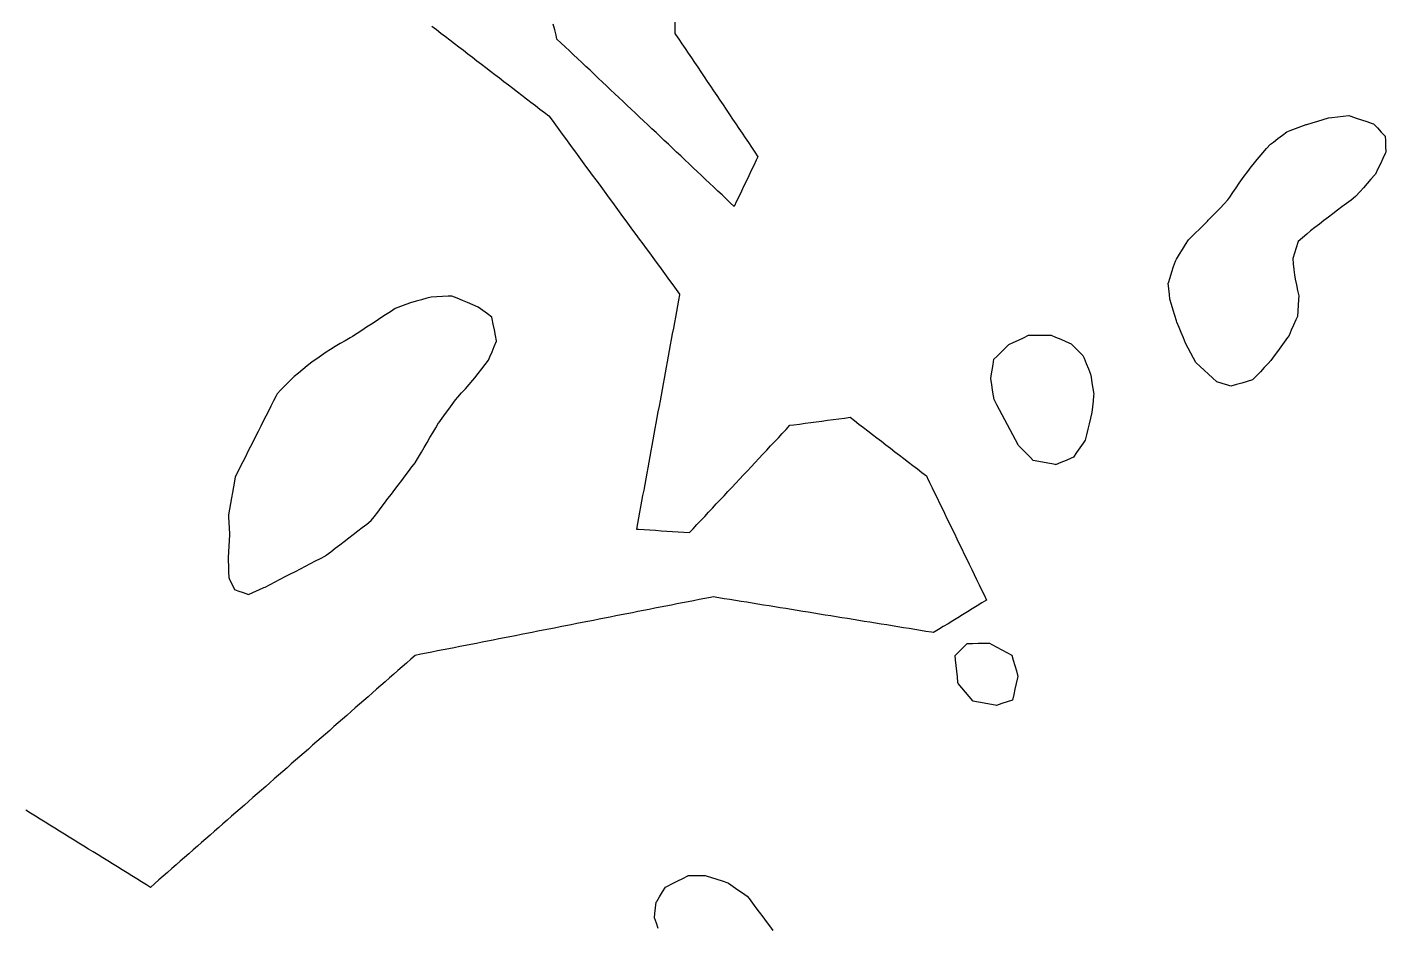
# Model space of a CAD drawing. Header units: millimetres. Extents: x 230 to 3347, y 514 to 5196.
# Drawn here: x 765 to 1004.4, y 2820.4 to 2979 of the extents above; entities that cross this region are included whole.
import ezdxf

# ---------------------------------------------------------------- set-up
doc = ezdxf.new("R2010")
doc.units = ezdxf.units.MM
for name, color, linetype in [('ALL_HOLES', 1, 'Continuous'), ('ALL_ISLANDS', 7, 'Continuous'), ('OUTLINE_ISLAND_01', 7, 'Continuous'), ('OUTLINE_ISLAND_01_HOLE_148', 1, 'Continuous'), ('OUTLINE_ISLAND_01_HOLE_152', 1, 'Continuous'), ('OUTLINE_ISLAND_01_HOLE_159', 1, 'Continuous'), ('OUTLINE_ISLAND_01_HOLE_162', 1, 'Continuous'), ('OUTLINE_ISLAND_09', 7, 'Continuous')]:
    doc.layers.add(name, color=color, linetype=linetype)

msp = doc.modelspace()

# ---------------------------------------------------------------- linework, layer by layer
at = {"layer": 'ALL_HOLES'}
for points in [[(1002.2676, 2961.9553), (1002.948, 2961.2224), (1003.6285, 2960.4896), (1004.3089, 2959.7568), (1004.3409, 2958.9665), (1004.3814, 2957.9674), (1004.4218, 2956.9682), (1004.3047, 2956.7189), (1003.8797, 2955.8137), (1003.4546, 2954.9085), (1003.0295, 2954.0034), (1002.6044, 2953.0982), (1002.4673, 2952.9424), (1001.8065, 2952.1918), (1001.1458, 2951.4412), (1000.485, 2950.6906), (999.8242, 2949.94), (999.1635, 2949.1894), (999.0798, 2949.1256), (998.2846, 2948.5192), (997.4895, 2947.9129), (996.6943, 2947.3065), (995.8991, 2946.7002), (995.1039, 2946.0938), (994.3087, 2945.4874), (993.5135, 2944.8811), (992.7183, 2944.2747), (991.9231, 2943.6683), (991.128, 2943.062), (990.482, 2942.4997), (989.7278, 2941.8432), (988.9735, 2941.1866), (988.9304, 2941.0515), (988.6266, 2940.0988), (988.3227, 2939.1461), (988.0189, 2938.1933), (988.1079, 2937.2919), (988.2061, 2936.2967), (988.3043, 2935.3016), (988.4649, 2934.5407), (988.6713, 2933.5622), (988.8777, 2932.5837), (989.0841, 2931.6053), (989.0451, 2931.0033), (988.9803, 2930.0054), (988.9156, 2929.0075), (988.8509, 2928.0096), (988.5763, 2927.3884), (988.172, 2926.4737), (987.7678, 2925.5591), (987.3635, 2924.6444), (987.0854, 2924.262), (986.4972, 2923.4533), (985.9091, 2922.6445), (985.3209, 2921.8358), (984.7328, 2921.027), (984.1446, 2920.2183), (983.6782, 2919.7173), (982.9968, 2918.9854), (982.3154, 2918.2535), (981.6339, 2917.5216), (980.9525, 2916.7897), (980.0143, 2916.5241), (979.0521, 2916.2517), (978.0899, 2915.9792), (977.1277, 2915.7068), (976.5614, 2915.8834), (975.6067, 2916.1811), (974.652, 2916.4787), (974.64, 2916.4898), (973.9034, 2917.1661), (973.1669, 2917.8425), (972.4303, 2918.5188), (971.6937, 2919.1952), (970.9571, 2919.8715), (970.5509, 2920.6349), (970.0812, 2921.5177), (969.6114, 2922.4005), (969.1416, 2923.2832), (969.14, 2923.2872), (968.7598, 2924.212), (968.3796, 2925.1369), (967.9993, 2926.0618), (967.6191, 2926.9867), (967.5487, 2927.2163), (967.2556, 2928.1724), (966.9626, 2929.1285), (966.6695, 2930.0846), (966.3764, 2931.0407), (966.291, 2931.8517), (966.1863, 2932.8462), (966.0816, 2933.8407), (966.1094, 2933.9278), (966.4139, 2934.8803), (966.7184, 2935.8328), (967.023, 2936.7853), (967.3275, 2937.7378), (967.5595, 2938.1113), (968.087, 2938.9608), (968.6146, 2939.8104), (969.1422, 2940.6599), (969.6698, 2941.5094), (970.1393, 2941.9718), (970.8518, 2942.6735), (971.5642, 2943.3753), (972.2767, 2944.077), (972.9891, 2944.7787), (973.1414, 2944.9372), (973.8342, 2945.6583), (974.527, 2946.3794), (975.2199, 2947.1005), (975.9127, 2947.8216), (976.6055, 2948.5427), (976.9237, 2949.014), (977.4833, 2949.8427), (978.0429, 2950.6715), (978.6024, 2951.5003), (979.162, 2952.3291), (979.4855, 2952.7514), (980.0937, 2953.5452), (980.7018, 2954.339), (981.31, 2955.1328), (981.4632, 2955.3106), (982.1161, 2956.068), (982.769, 2956.8255), (983.4219, 2957.5829), (984.0747, 2958.3404), (984.6044, 2958.7386), (985.4036, 2959.3396), (986.2029, 2959.9406), (987.0022, 2960.5416), (987.5674, 2960.7555), (988.5026, 2961.1094), (989.4379, 2961.4633), (990.3732, 2961.8172), (990.503, 2961.8565), (991.46, 2962.1465), (992.4171, 2962.4364), (993.3741, 2962.7264), (994.3312, 2963.0163), (994.933, 2963.0802), (995.9274, 2963.1859), (996.9218, 2963.2915), (997.9162, 2963.3971), (998.2392, 2963.2901), (999.1884, 2962.9756), (1000.1377, 2962.661), (1001.0869, 2962.3465), (1002.0362, 2962.0319)], [(941.463, 2924.6661), (942.463, 2924.6661), (943.463, 2924.6661), (944.463, 2924.6661), (945.463, 2924.6661), (946.2, 2924.353), (947.1204, 2923.962), (948.0408, 2923.571), (948.9612, 2923.18), (949.6267, 2922.5241), (950.3389, 2921.8222), (951.0512, 2921.1202), (951.2579, 2920.6128), (951.6351, 2919.6867), (952.0124, 2918.7606), (952.3897, 2917.8345), (952.4787, 2917.2635), (952.6327, 2916.2754), (952.7867, 2915.2874), (952.9407, 2914.2993), (952.9157, 2914.0281), (952.8238, 2913.0323), (952.732, 2912.0366), (952.6401, 2911.0408), (952.6382, 2911.0332), (952.401, 2910.0618), (952.1637, 2909.0903), (951.9264, 2908.1189), (951.6892, 2907.1474), (951.4519, 2906.176), (951.0718, 2905.6265), (950.503, 2904.8041), (949.9341, 2903.9817), (949.3653, 2903.1592), (948.9995, 2903.0077), (948.0756, 2902.6251), (947.1517, 2902.2425), (946.2278, 2901.8599), (946.204, 2901.8643), (945.2213, 2902.0494), (944.2385, 2902.2345), (943.2558, 2902.4196), (942.2731, 2902.6047), (941.793, 2903.0981), (941.0955, 2903.8147), (940.3981, 2904.5314), (939.7007, 2905.2481), (939.6276, 2905.3849), (939.1563, 2906.2669), (938.685, 2907.1488), (938.2137, 2908.0308), (937.7424, 2908.9128), (937.2711, 2909.7947), (936.7998, 2910.6767), (936.3285, 2911.5587), (935.8572, 2912.4407), (935.3859, 2913.3226), (935.277, 2914.022), (935.1231, 2915.0101), (934.9693, 2915.9982), (934.8155, 2916.9863), (934.899, 2917.5171), (935.0544, 2918.5049), (935.2099, 2919.4927), (935.3654, 2920.4806), (935.8474, 2920.9512), (936.5629, 2921.6499), (937.2784, 2922.3485), (937.9939, 2923.0471), (938.761, 2923.4051), (939.6672, 2923.828), (940.5734, 2924.251)], [(928.5294, 2868.2288), (929.2366, 2868.9359), (929.9437, 2869.6429), (930.6508, 2870.35), (931.5627, 2870.3629), (932.5626, 2870.3769), (933.5625, 2870.391), (934.5624, 2870.405), (934.987, 2870.1766), (935.8676, 2869.7028), (936.7483, 2869.229), (937.6289, 2868.7553), (938.5095, 2868.2815), (938.7556, 2867.4275), (939.0326, 2866.4667), (939.3095, 2865.5058), (939.5864, 2864.5449), (939.521, 2864.2634), (939.2946, 2863.2893), (939.0681, 2862.3153), (938.8417, 2861.3413), (938.6153, 2860.3673), (937.7012, 2860.0547), (936.755, 2859.7312), (935.8087, 2859.4077), (935.5824, 2859.4489), (934.5985, 2859.6277), (933.6147, 2859.8066), (932.6308, 2859.9855), (931.6469, 2860.1644), (931.6142, 2860.2032), (930.9696, 2860.9677), (930.3249, 2861.7322), (929.6803, 2862.4968), (929.0357, 2863.2613), (929.0139, 2863.4748), (928.9126, 2864.4696), (928.8112, 2865.4645), (928.7098, 2866.4593), (928.6084, 2867.4541)]]:
    msp.add_lwpolyline(points, close=True, dxfattribs=at)
msp.add_lwpolyline([(876.2062, 2820.0934), (875.8697, 2821.0351), (875.5332, 2821.9768), (875.6216, 2822.7287), (875.7385, 2823.7218), (875.8554, 2824.715), (875.9303, 2824.8382), (876.4501, 2825.6925), (876.9698, 2826.5468), (877.4896, 2827.4011), (877.8439, 2827.5803), (878.7363, 2828.0315), (879.6287, 2828.4828), (880.5211, 2828.934), (881.4135, 2829.3852), (881.4983, 2829.4281), (882.4983, 2829.4281), (883.4983, 2829.4281), (884.4983, 2829.4281), (884.6285, 2829.3865), (885.5809, 2829.0818), (886.5334, 2828.7771), (887.4859, 2828.4725), (888.4383, 2828.1678), (888.5822, 2828.0696), (889.4079, 2827.5054), (890.2335, 2826.9413), (891.0592, 2826.3772), (891.8849, 2825.8131), (892.2197, 2825.3641), (892.8174, 2824.5625), (893.4152, 2823.7608), (894.0129, 2822.9591), (894.6107, 2822.1574), (895.2084, 2821.3557), (895.8062, 2820.554), (896.4039, 2819.7523)], dxfattribs=at)
at = {"layer": 'ALL_ISLANDS'}
for points in [[(836.3128, 2979.1738), (837.1057, 2978.5646), (837.8987, 2977.9553), (838.6917, 2977.3461), (839.4847, 2976.7368), (840.2776, 2976.1276), (841.0706, 2975.5183), (841.8636, 2974.9091), (842.6566, 2974.2998), (843.4496, 2973.6906), (844.2425, 2973.0813), (845.0355, 2972.4721), (845.8285, 2971.8628), (846.6215, 2971.2536), (847.4144, 2970.6443), (848.2074, 2970.035), (849.0004, 2969.4258), (849.7934, 2968.8165), (850.5864, 2968.2073), (851.3793, 2967.598), (852.1723, 2966.9888), (852.9653, 2966.3795), (853.7583, 2965.7703), (854.5512, 2965.161), (855.3442, 2964.5518), (856.1372, 2963.9425), (856.9302, 2963.3333), (857.4883, 2962.5724), (858.0798, 2961.7661), (858.6713, 2960.9598), (859.2628, 2960.1535), (859.8543, 2959.3472), (860.4458, 2958.5409), (861.0373, 2957.7346), (861.6288, 2956.9283), (862.2203, 2956.122), (862.8118, 2955.3157), (863.4033, 2954.5094), (863.9948, 2953.7031), (864.5863, 2952.8968), (865.1778, 2952.0905), (865.7693, 2951.2842), (866.3608, 2950.4779), (866.9523, 2949.6716), (867.5438, 2948.8653), (868.1353, 2948.059), (868.7268, 2947.2527), (869.3184, 2946.4463), (869.9099, 2945.64), (870.5014, 2944.8337), (871.0929, 2944.0274), (871.6844, 2943.2211), (872.2759, 2942.4148), (872.8674, 2941.6085), (873.4589, 2940.8022), (874.0504, 2939.9959), (874.6419, 2939.1896), (875.2334, 2938.3833), (875.8249, 2937.577), (876.4164, 2936.7707), (877.0079, 2935.9644), (877.5994, 2935.1581), (878.1909, 2934.3518), (878.7824, 2933.5455), (879.3739, 2932.7392), (879.9654, 2931.9329), (879.9451, 2931.8225), (879.7648, 2930.8389), (879.5845, 2929.8553), (879.4042, 2928.8717), (879.2239, 2927.888), (879.0436, 2926.9044), (878.8633, 2925.9208), (878.683, 2924.9372), (878.5027, 2923.9536), (878.3224, 2922.97), (878.1421, 2921.9864), (877.9618, 2921.0028), (877.7815, 2920.0192), (877.6012, 2919.0355), (877.4209, 2918.0519), (877.2406, 2917.0683), (877.0603, 2916.0847), (876.88, 2915.1011), (876.6997, 2914.1175), (876.5194, 2913.1339), (876.3391, 2912.1503), (876.1588, 2911.1667), (875.9785, 2910.183), (875.7982, 2909.1994), (875.6179, 2908.2158), (875.4376, 2907.2322), (875.2573, 2906.2486), (875.077, 2905.265), (874.8967, 2904.2814), (874.7164, 2903.2978), (874.5361, 2902.3141), (874.3558, 2901.3305), (874.1755, 2900.3469), (873.9952, 2899.3633), (873.8149, 2898.3797), (873.6346, 2897.3961), (873.4543, 2896.4125), (873.274, 2895.4289), (873.0937, 2894.4453), (872.9134, 2893.4616), (872.7331, 2892.478), (872.5528, 2891.4944), (872.3725, 2890.5108), (872.7475, 2890.4865), (873.7454, 2890.4217), (874.7433, 2890.357), (875.7412, 2890.2922), (876.7391, 2890.2275), (877.7371, 2890.1627), (878.735, 2890.098), (879.7329, 2890.0332), (880.7308, 2889.9685), (881.7287, 2889.9037), (882.3396, 2890.5567), (883.0229, 2891.2869), (883.7061, 2892.0171), (884.3893, 2892.7473), (885.0726, 2893.4775), (885.7558, 2894.2077), (886.439, 2894.9379), (887.1223, 2895.6681), (887.8055, 2896.3983), (888.4887, 2897.1285), (889.172, 2897.8587), (889.8552, 2898.5889), (890.5384, 2899.3191), (891.2217, 2900.0493), (891.9049, 2900.7795), (892.5881, 2901.5097), (893.2714, 2902.2399), (893.9546, 2902.9701), (894.6378, 2903.7003), (895.3211, 2904.4305), (896.0043, 2905.1607), (896.6875, 2905.8909), (897.3708, 2906.6211), (898.054, 2907.3513), (898.7372, 2908.0815), (899.4205, 2908.8117), (900.0949, 2908.9011), (901.0862, 2909.0325), (902.0776, 2909.1639), (903.0689, 2909.2952), (904.0602, 2909.4266), (905.0516, 2909.558), (906.0429, 2909.6894), (907.0342, 2909.8208), (908.0255, 2909.9522), (909.0169, 2910.0836), (910.0082, 2910.215), (910.7654, 2909.6333), (911.5584, 2909.0241), (912.3515, 2908.4149), (913.1445, 2907.8057), (913.9375, 2907.1965), (914.7305, 2906.5873), (915.5235, 2905.9781), (916.3165, 2905.3689), (917.1096, 2904.7597), (917.9026, 2904.1505), (918.6956, 2903.5413), (919.4886, 2902.9321), (920.2816, 2902.3229), (921.0746, 2901.7137), (921.8677, 2901.1045), (922.6607, 2900.4953), (923.4537, 2899.8861), (923.5925, 2899.5997), (924.0285, 2898.6997), (924.4646, 2897.7998), (924.9006, 2896.8999), (925.3367, 2896), (925.7727, 2895.1), (926.2088, 2894.2001), (926.6448, 2893.3002), (927.0809, 2892.4003), (927.5169, 2891.5003), (927.9529, 2890.6004), (928.389, 2889.7005), (928.825, 2888.8006), (929.2611, 2887.9007), (929.6971, 2887.0007), (930.1332, 2886.1008), (930.5692, 2885.2009), (931.0053, 2884.301), (931.4413, 2883.401), (931.8774, 2882.5011), (932.3134, 2881.6012), (932.7495, 2880.7013), (933.1855, 2879.8013), (933.6215, 2878.9014), (934.0576, 2878.0015), (933.2344, 2877.4959), (932.3823, 2876.9726), (931.5302, 2876.4492), (930.6781, 2875.9259), (929.826, 2875.4026), (928.9738, 2874.8792), (928.1217, 2874.3559), (927.2696, 2873.8325), (926.4175, 2873.3092), (925.5653, 2872.7858), (924.7132, 2872.2625), (924.3643, 2872.3191), (923.3772, 2872.4791), (922.3901, 2872.6392), (921.403, 2872.7992), (920.4159, 2872.9593), (919.4288, 2873.1193), (918.4417, 2873.2794), (917.4546, 2873.4394), (916.4675, 2873.5994), (915.4803, 2873.7595), (914.4932, 2873.9195), (913.5061, 2874.0796), (912.519, 2874.2396), (911.5319, 2874.3997), (910.5448, 2874.5597), (909.5577, 2874.7198), (908.5706, 2874.8798), (907.5835, 2875.0399), (906.5964, 2875.1999), (905.6092, 2875.36), (904.6221, 2875.52), (903.635, 2875.6801), (902.6479, 2875.8401), (901.6608, 2876.0002), (900.6737, 2876.1602), (899.6866, 2876.3203), (898.6995, 2876.4803), (897.7124, 2876.6404), (896.7253, 2876.8004), (895.7382, 2876.9604), (894.751, 2877.1205), (893.7639, 2877.2805), (892.7768, 2877.4406), (891.7897, 2877.6006), (890.8026, 2877.7607), (889.8155, 2877.9207), (888.8284, 2878.0808), (887.8413, 2878.2408), (886.8542, 2878.4009), (885.8671, 2878.5609), (885.3883, 2878.4668), (884.4071, 2878.2739), (883.4259, 2878.0811), (882.4447, 2877.8882), (881.4634, 2877.6953), (880.4822, 2877.5024), (879.501, 2877.3095), (878.5198, 2877.1167), (877.5386, 2876.9238), (876.5573, 2876.7309), (875.5761, 2876.538), (874.5949, 2876.3451), (873.6137, 2876.1522), (872.6324, 2875.9594), (871.6512, 2875.7665), (870.67, 2875.5736), (869.6888, 2875.3807), (868.7076, 2875.1878), (867.7263, 2874.995), (866.7451, 2874.8021), (865.7639, 2874.6092), (864.7827, 2874.4163), (863.8014, 2874.2234), (862.8202, 2874.0306), (861.839, 2873.8377), (860.8578, 2873.6448), (859.8766, 2873.4519), (858.8953, 2873.259), (857.9141, 2873.0662), (856.9329, 2872.8733), (855.9517, 2872.6804), (854.9704, 2872.4875), (853.9892, 2872.2946), (853.008, 2872.1017), (852.0268, 2871.9089), (851.0456, 2871.716), (850.0643, 2871.5231), (849.0831, 2871.3302), (848.1019, 2871.1373), (847.1207, 2870.9445), (846.1394, 2870.7516), (845.1582, 2870.5587), (844.177, 2870.3658), (843.1958, 2870.1729), (842.2146, 2869.9801), (841.2333, 2869.7872), (840.2521, 2869.5943), (839.2709, 2869.4014), (838.2897, 2869.2085), (837.3084, 2869.0157), (836.3272, 2868.8228), (835.346, 2868.6299), (834.3648, 2868.437), (833.3836, 2868.2441), (833.3459, 2868.2111), (832.5938, 2867.5521), (831.8417, 2866.893), (831.0896, 2866.234), (830.3375, 2865.5749), (829.5854, 2864.9158), (828.8333, 2864.2568), (828.0812, 2863.5977), (827.3291, 2862.9387), (826.577, 2862.2796), (825.8249, 2861.6206), (825.0729, 2860.9615), (824.3208, 2860.3025), (823.5687, 2859.6434), (822.8166, 2858.9843), (822.0645, 2858.3253), (821.3124, 2857.6662), (820.5603, 2857.0072), (819.8082, 2856.3481), (819.0561, 2855.6891), (818.304, 2855.03), (817.5519, 2854.3709), (816.7998, 2853.7119), (816.0477, 2853.0528), (815.2956, 2852.3938), (814.5435, 2851.7347), (813.7914, 2851.0757), (813.0393, 2850.4166), (812.2873, 2849.7576), (811.5352, 2849.0985), (810.7831, 2848.4394), (810.031, 2847.7804), (809.2789, 2847.1213), (808.5268, 2846.4623), (807.7747, 2845.8032), (807.0226, 2845.1442), (806.2705, 2844.4851), (805.5184, 2843.8261), (804.7663, 2843.167), (804.0142, 2842.5079), (803.2621, 2841.8489), (802.51, 2841.1898), (801.7579, 2840.5308), (801.0058, 2839.8717), (800.2538, 2839.2127), (799.5017, 2838.5536), (798.7496, 2837.8945), (797.9975, 2837.2355), (797.2454, 2836.5764), (796.4933, 2835.9174), (795.7412, 2835.2583), (794.9891, 2834.5993), (794.237, 2833.9402), (793.4849, 2833.2812), (792.7328, 2832.6221), (791.9807, 2831.963), (791.2286, 2831.304), (790.4765, 2830.6449), (789.7244, 2829.9859), (788.9723, 2829.3268), (788.2203, 2828.6678), (787.4682, 2828.0087), (786.7161, 2827.3497), (786.0014, 2827.7922), (785.1512, 2828.3186), (784.301, 2828.8451), (783.4508, 2829.3716), (782.6007, 2829.8981), (781.7505, 2830.4245), (780.9003, 2830.951), (780.0501, 2831.4775), (779.1999, 2832.0039), (778.3497, 2832.5304), (777.4995, 2833.0569), (776.6493, 2833.5833), (775.7991, 2834.1098), (774.9489, 2834.6363), (774.0987, 2835.1627), (773.2485, 2835.6892), (772.3983, 2836.2157), (771.5481, 2836.7422), (770.6979, 2837.2686), (769.8477, 2837.7951), (768.9975, 2838.3216), (768.1474, 2838.848), (767.2972, 2839.3745), (766.447, 2839.901), (765.5968, 2840.4274), (764.7466, 2840.9539)], [(879.126, 2979.8814), (879.1334, 2978.8815), (879.1408, 2977.8815), (879.2474, 2977.7231), (879.8057, 2976.8934), (880.364, 2976.0638), (880.9223, 2975.2342), (881.4806, 2974.4045), (882.0389, 2973.5749), (882.5972, 2972.7453), (883.1555, 2971.9156), (883.7138, 2971.086), (884.2722, 2970.2564), (884.8305, 2969.4267), (885.3888, 2968.5971), (885.9471, 2967.7675), (886.5054, 2966.9378), (887.0637, 2966.1082), (887.622, 2965.2786), (888.1803, 2964.4489), (888.7386, 2963.6193), (889.2969, 2962.7897), (889.8553, 2961.9601), (890.4136, 2961.1304), (890.9719, 2960.3008), (891.5302, 2959.4712), (892.0885, 2958.6415), (892.6468, 2957.8119), (893.2051, 2956.9823), (893.7634, 2956.1526), (893.4597, 2955.516), (893.0292, 2954.6134), (892.5987, 2953.7108), (892.1682, 2952.8082), (891.7376, 2951.9056), (891.3071, 2951.0031), (890.8766, 2950.1005), (890.4461, 2949.1979), (890.0155, 2948.2953), (889.585, 2947.3928), (888.8989, 2948.0406), (888.1718, 2948.7271), (887.4446, 2949.4137), (886.7175, 2950.1002), (885.9904, 2950.7867), (885.2633, 2951.4732), (884.5362, 2952.1597), (883.8091, 2952.8463), (883.082, 2953.5328), (882.3549, 2954.2193), (881.6278, 2954.9058), (880.9007, 2955.5923), (880.1736, 2956.2789), (879.4464, 2956.9654), (878.7193, 2957.6519), (877.9922, 2958.3384), (877.2651, 2959.025), (876.538, 2959.7115), (875.8109, 2960.398), (875.0838, 2961.0845), (874.3567, 2961.771), (873.6296, 2962.4576), (872.9025, 2963.1441), (872.1753, 2963.8306), (871.4482, 2964.5171), (870.7211, 2965.2036), (869.994, 2965.8902), (869.2669, 2966.5767), (868.5398, 2967.2632), (867.8127, 2967.9497), (867.0856, 2968.6363), (866.3585, 2969.3228), (865.6314, 2970.0093), (864.9043, 2970.6958), (864.1771, 2971.3823), (863.45, 2972.0689), (862.7229, 2972.7554), (861.9958, 2973.4419), (861.2687, 2974.1284), (860.5416, 2974.815), (859.8145, 2975.5015), (859.0874, 2976.188), (858.3603, 2976.8745), (858.191, 2977.5658), (857.9531, 2978.5371), (857.7152, 2979.5084)]]:
    msp.add_lwpolyline(points, dxfattribs=at)
msp.add_lwpolyline([(846.8968, 2927.8577), (846.0917, 2928.4508), (845.2867, 2929.044), (844.4816, 2929.6372), (844.4485, 2929.651), (843.5261, 2930.0373), (842.6037, 2930.4236), (841.6814, 2930.8099), (840.759, 2931.1962), (839.8366, 2931.5825), (839.1957, 2931.5497), (838.197, 2931.4985), (837.1983, 2931.4474), (836.1997, 2931.3962), (835.448, 2931.1919), (834.4831, 2930.9295), (833.5181, 2930.6672), (832.5531, 2930.4048), (831.7162, 2930.0885), (830.7808, 2929.735), (829.8454, 2929.3814), (829.8327, 2929.3731), (828.9959, 2928.8255), (828.1592, 2928.278), (827.3224, 2927.7304), (826.4856, 2927.1829), (825.6488, 2926.6353), (824.8121, 2926.0878), (823.9753, 2925.5402), (823.1385, 2924.9927), (822.3017, 2924.4451), (821.8836, 2924.2024), (821.0188, 2923.7004), (820.1539, 2923.1983), (819.2891, 2922.6963), (818.4243, 2922.1943), (817.6805, 2921.6786), (816.8586, 2921.1089), (816.0368, 2920.5392), (815.2149, 2919.9695), (815.1337, 2919.904), (814.355, 2919.2765), (813.5764, 2918.649), (812.7978, 2918.0215), (812.0192, 2917.394), (811.8257, 2917.1972), (811.1246, 2916.4841), (810.4235, 2915.771), (809.7224, 2915.0579), (809.0213, 2914.3448), (808.8421, 2913.9883), (808.393, 2913.0948), (807.9439, 2912.2013), (807.4949, 2911.3078), (807.0458, 2910.4143), (806.5967, 2909.5209), (806.1476, 2908.6274), (805.6985, 2907.7339), (805.2494, 2906.8404), (804.8003, 2905.9469), (804.3513, 2905.0534), (803.9022, 2904.1599), (803.4531, 2903.2664), (803.004, 2902.3729), (802.5549, 2901.4795), (802.1058, 2900.586), (801.6567, 2899.6925), (801.5258, 2898.952), (801.3516, 2897.9673), (801.1774, 2896.9826), (801.0032, 2895.9979), (800.829, 2895.0132), (800.6548, 2894.0285), (800.4806, 2893.0438), (800.5002, 2892.6817), (800.5542, 2891.6832), (800.6083, 2890.6847), (800.6623, 2889.6861), (800.6497, 2889.485), (800.587, 2888.4869), (800.5243, 2887.4889), (800.4616, 2886.4909), (800.3989, 2885.4928), (800.4166, 2884.9613), (800.4499, 2883.9618), (800.4832, 2882.9624), (800.5164, 2881.9629), (800.6759, 2881.6324), (801.1105, 2880.7318), (801.5451, 2879.8311), (802.1259, 2879.6347), (803.0732, 2879.3143), (804.0205, 2878.9939), (804.8931, 2879.3775), (805.8085, 2879.78), (806.7239, 2880.1825), (806.9326, 2880.2906), (807.8205, 2880.7506), (808.7084, 2881.2106), (809.5963, 2881.6706), (810.4842, 2882.1306), (811.3722, 2882.5906), (812.2601, 2883.0506), (813.148, 2883.5106), (814.0359, 2883.9706), (814.9238, 2884.4306), (815.8118, 2884.8906), (816.6997, 2885.3506), (817.5876, 2885.8106), (817.7066, 2885.9022), (818.4991, 2886.5122), (819.2915, 2887.1222), (820.0839, 2887.7321), (820.8763, 2888.3421), (821.6687, 2888.9521), (822.4612, 2889.5621), (823.2536, 2890.172), (824.046, 2890.782), (824.8384, 2891.392), (825.6308, 2892.002), (826.1571, 2892.6965), (826.7611, 2893.4935), (827.365, 2894.2906), (827.969, 2895.0876), (828.5729, 2895.8846), (829.1768, 2896.6817), (829.7808, 2897.4787), (830.3847, 2898.2757), (830.9887, 2899.0727), (831.5926, 2899.8698), (832.1965, 2900.6668), (832.8005, 2901.4638), (833.4044, 2902.2609), (833.4423, 2902.3252), (833.9499, 2903.1868), (834.4574, 2904.0485), (834.965, 2904.9101), (835.4726, 2905.7717), (835.9801, 2906.6333), (836.4877, 2907.4949), (836.9952, 2908.3565), (837.5028, 2909.2182), (837.5212, 2909.2435), (838.1102, 2910.0516), (838.6992, 2910.8598), (839.2882, 2911.6679), (839.8771, 2912.4761), (840.4661, 2913.2842), (840.8877, 2913.7573), (841.553, 2914.5038), (842.2183, 2915.2504), (842.8836, 2915.9969), (843.5489, 2916.7435), (843.8625, 2917.1487), (844.4746, 2917.9395), (845.0866, 2918.7303), (845.6987, 2919.5211), (846.3107, 2920.312), (846.5402, 2920.8571), (846.9281, 2921.7788), (847.316, 2922.7005), (847.7039, 2923.6222), (847.6946, 2923.6707), (847.5074, 2924.6531), (847.3203, 2925.6354), (847.1331, 2926.6177), (846.9459, 2927.6001)], close=True, dxfattribs=at)
at = {"layer": 'OUTLINE_ISLAND_01'}
for points in [[(836.3128, 2979.1738), (837.1057, 2978.5646), (837.8987, 2977.9553), (838.6917, 2977.3461), (839.4847, 2976.7368), (840.2776, 2976.1276), (841.0706, 2975.5183), (841.8636, 2974.9091), (842.6566, 2974.2998), (843.4496, 2973.6906), (844.2425, 2973.0813), (845.0355, 2972.4721), (845.8285, 2971.8628), (846.6215, 2971.2536), (847.4144, 2970.6443), (848.2074, 2970.035), (849.0004, 2969.4258), (849.7934, 2968.8165), (850.5864, 2968.2073), (851.3793, 2967.598), (852.1723, 2966.9888), (852.9653, 2966.3795), (853.7583, 2965.7703), (854.5512, 2965.161), (855.3442, 2964.5518), (856.1372, 2963.9425), (856.9302, 2963.3333), (857.4883, 2962.5724), (858.0798, 2961.7661), (858.6713, 2960.9598), (859.2628, 2960.1535), (859.8543, 2959.3472), (860.4458, 2958.5409), (861.0373, 2957.7346), (861.6288, 2956.9283), (862.2203, 2956.122), (862.8118, 2955.3157), (863.4033, 2954.5094), (863.9948, 2953.7031), (864.5863, 2952.8968), (865.1778, 2952.0905), (865.7693, 2951.2842), (866.3608, 2950.4779), (866.9523, 2949.6716), (867.5438, 2948.8653), (868.1353, 2948.059), (868.7268, 2947.2527), (869.3184, 2946.4463), (869.9099, 2945.64), (870.5014, 2944.8337), (871.0929, 2944.0274), (871.6844, 2943.2211), (872.2759, 2942.4148), (872.8674, 2941.6085), (873.4589, 2940.8022), (874.0504, 2939.9959), (874.6419, 2939.1896), (875.2334, 2938.3833), (875.8249, 2937.577), (876.4164, 2936.7707), (877.0079, 2935.9644), (877.5994, 2935.1581), (878.1909, 2934.3518), (878.7824, 2933.5455), (879.3739, 2932.7392), (879.9654, 2931.9329), (879.9451, 2931.8225), (879.7648, 2930.8389), (879.5845, 2929.8553), (879.4042, 2928.8717), (879.2239, 2927.888), (879.0436, 2926.9044), (878.8633, 2925.9208), (878.683, 2924.9372), (878.5027, 2923.9536), (878.3224, 2922.97), (878.1421, 2921.9864), (877.9618, 2921.0028), (877.7815, 2920.0192), (877.6012, 2919.0355), (877.4209, 2918.0519), (877.2406, 2917.0683), (877.0603, 2916.0847), (876.88, 2915.1011), (876.6997, 2914.1175), (876.5194, 2913.1339), (876.3391, 2912.1503), (876.1588, 2911.1667), (875.9785, 2910.183), (875.7982, 2909.1994), (875.6179, 2908.2158), (875.4376, 2907.2322), (875.2573, 2906.2486), (875.077, 2905.265), (874.8967, 2904.2814), (874.7164, 2903.2978), (874.5361, 2902.3141), (874.3558, 2901.3305), (874.1755, 2900.3469), (873.9952, 2899.3633), (873.8149, 2898.3797), (873.6346, 2897.3961), (873.4543, 2896.4125), (873.274, 2895.4289), (873.0937, 2894.4453), (872.9134, 2893.4616), (872.7331, 2892.478), (872.5528, 2891.4944), (872.3725, 2890.5108), (872.7475, 2890.4865), (873.7454, 2890.4217), (874.7433, 2890.357), (875.7412, 2890.2922), (876.7391, 2890.2275), (877.7371, 2890.1627), (878.735, 2890.098), (879.7329, 2890.0332), (880.7308, 2889.9685), (881.7287, 2889.9037), (882.3396, 2890.5567), (883.0229, 2891.2869), (883.7061, 2892.0171), (884.3893, 2892.7473), (885.0726, 2893.4775), (885.7558, 2894.2077), (886.439, 2894.9379), (887.1223, 2895.6681), (887.8055, 2896.3983), (888.4887, 2897.1285), (889.172, 2897.8587), (889.8552, 2898.5889), (890.5384, 2899.3191), (891.2217, 2900.0493), (891.9049, 2900.7795), (892.5881, 2901.5097), (893.2714, 2902.2399), (893.9546, 2902.9701), (894.6378, 2903.7003), (895.3211, 2904.4305), (896.0043, 2905.1607), (896.6875, 2905.8909), (897.3708, 2906.6211), (898.054, 2907.3513), (898.7372, 2908.0815), (899.4205, 2908.8117), (900.0949, 2908.9011), (901.0862, 2909.0325), (902.0776, 2909.1639), (903.0689, 2909.2952), (904.0602, 2909.4266), (905.0516, 2909.558), (906.0429, 2909.6894), (907.0342, 2909.8208), (908.0255, 2909.9522), (909.0169, 2910.0836), (910.0082, 2910.215), (910.7654, 2909.6333), (911.5584, 2909.0241), (912.3515, 2908.4149), (913.1445, 2907.8057), (913.9375, 2907.1965), (914.7305, 2906.5873), (915.5235, 2905.9781), (916.3165, 2905.3689), (917.1096, 2904.7597), (917.9026, 2904.1505), (918.6956, 2903.5413), (919.4886, 2902.9321), (920.2816, 2902.3229), (921.0746, 2901.7137), (921.8677, 2901.1045), (922.6607, 2900.4953), (923.4537, 2899.8861), (923.5925, 2899.5997), (924.0285, 2898.6997), (924.4646, 2897.7998), (924.9006, 2896.8999), (925.3367, 2896), (925.7727, 2895.1), (926.2088, 2894.2001), (926.6448, 2893.3002), (927.0809, 2892.4003), (927.5169, 2891.5003), (927.9529, 2890.6004), (928.389, 2889.7005), (928.825, 2888.8006), (929.2611, 2887.9007), (929.6971, 2887.0007), (930.1332, 2886.1008), (930.5692, 2885.2009), (931.0053, 2884.301), (931.4413, 2883.401), (931.8774, 2882.5011), (932.3134, 2881.6012), (932.7495, 2880.7013), (933.1855, 2879.8013), (933.6215, 2878.9014), (934.0576, 2878.0015), (933.2344, 2877.4959), (932.3823, 2876.9726), (931.5302, 2876.4492), (930.6781, 2875.9259), (929.826, 2875.4026), (928.9738, 2874.8792), (928.1217, 2874.3559), (927.2696, 2873.8325), (926.4175, 2873.3092), (925.5653, 2872.7858), (924.7132, 2872.2625), (924.3643, 2872.3191), (923.3772, 2872.4791), (922.3901, 2872.6392), (921.403, 2872.7992), (920.4159, 2872.9593), (919.4288, 2873.1193), (918.4417, 2873.2794), (917.4546, 2873.4394), (916.4675, 2873.5994), (915.4803, 2873.7595), (914.4932, 2873.9195), (913.5061, 2874.0796), (912.519, 2874.2396), (911.5319, 2874.3997), (910.5448, 2874.5597), (909.5577, 2874.7198), (908.5706, 2874.8798), (907.5835, 2875.0399), (906.5964, 2875.1999), (905.6092, 2875.36), (904.6221, 2875.52), (903.635, 2875.6801), (902.6479, 2875.8401), (901.6608, 2876.0002), (900.6737, 2876.1602), (899.6866, 2876.3203), (898.6995, 2876.4803), (897.7124, 2876.6404), (896.7253, 2876.8004), (895.7382, 2876.9604), (894.751, 2877.1205), (893.7639, 2877.2805), (892.7768, 2877.4406), (891.7897, 2877.6006), (890.8026, 2877.7607), (889.8155, 2877.9207), (888.8284, 2878.0808), (887.8413, 2878.2408), (886.8542, 2878.4009), (885.8671, 2878.5609), (885.3883, 2878.4668), (884.4071, 2878.2739), (883.4259, 2878.0811), (882.4447, 2877.8882), (881.4634, 2877.6953), (880.4822, 2877.5024), (879.501, 2877.3095), (878.5198, 2877.1167), (877.5386, 2876.9238), (876.5573, 2876.7309), (875.5761, 2876.538), (874.5949, 2876.3451), (873.6137, 2876.1522), (872.6324, 2875.9594), (871.6512, 2875.7665), (870.67, 2875.5736), (869.6888, 2875.3807), (868.7076, 2875.1878), (867.7263, 2874.995), (866.7451, 2874.8021), (865.7639, 2874.6092), (864.7827, 2874.4163), (863.8014, 2874.2234), (862.8202, 2874.0306), (861.839, 2873.8377), (860.8578, 2873.6448), (859.8766, 2873.4519), (858.8953, 2873.259), (857.9141, 2873.0662), (856.9329, 2872.8733), (855.9517, 2872.6804), (854.9704, 2872.4875), (853.9892, 2872.2946), (853.008, 2872.1017), (852.0268, 2871.9089), (851.0456, 2871.716), (850.0643, 2871.5231), (849.0831, 2871.3302), (848.1019, 2871.1373), (847.1207, 2870.9445), (846.1394, 2870.7516), (845.1582, 2870.5587), (844.177, 2870.3658), (843.1958, 2870.1729), (842.2146, 2869.9801), (841.2333, 2869.7872), (840.2521, 2869.5943), (839.2709, 2869.4014), (838.2897, 2869.2085), (837.3084, 2869.0157), (836.3272, 2868.8228), (835.346, 2868.6299), (834.3648, 2868.437), (833.3836, 2868.2441), (833.3459, 2868.2111), (832.5938, 2867.5521), (831.8417, 2866.893), (831.0896, 2866.234), (830.3375, 2865.5749), (829.5854, 2864.9158), (828.8333, 2864.2568), (828.0812, 2863.5977), (827.3291, 2862.9387), (826.577, 2862.2796), (825.8249, 2861.6206), (825.0729, 2860.9615), (824.3208, 2860.3025), (823.5687, 2859.6434), (822.8166, 2858.9843), (822.0645, 2858.3253), (821.3124, 2857.6662), (820.5603, 2857.0072), (819.8082, 2856.3481), (819.0561, 2855.6891), (818.304, 2855.03), (817.5519, 2854.3709), (816.7998, 2853.7119), (816.0477, 2853.0528), (815.2956, 2852.3938), (814.5435, 2851.7347), (813.7914, 2851.0757), (813.0393, 2850.4166), (812.2873, 2849.7576), (811.5352, 2849.0985), (810.7831, 2848.4394), (810.031, 2847.7804), (809.2789, 2847.1213), (808.5268, 2846.4623), (807.7747, 2845.8032), (807.0226, 2845.1442), (806.2705, 2844.4851), (805.5184, 2843.8261), (804.7663, 2843.167), (804.0142, 2842.5079), (803.2621, 2841.8489), (802.51, 2841.1898), (801.7579, 2840.5308), (801.0058, 2839.8717), (800.2538, 2839.2127), (799.5017, 2838.5536), (798.7496, 2837.8945), (797.9975, 2837.2355), (797.2454, 2836.5764), (796.4933, 2835.9174), (795.7412, 2835.2583), (794.9891, 2834.5993), (794.237, 2833.9402), (793.4849, 2833.2812), (792.7328, 2832.6221), (791.9807, 2831.963), (791.2286, 2831.304), (790.4765, 2830.6449), (789.7244, 2829.9859), (788.9723, 2829.3268), (788.2203, 2828.6678), (787.4682, 2828.0087), (786.7161, 2827.3497), (786.0014, 2827.7922), (785.1512, 2828.3186), (784.301, 2828.8451), (783.4508, 2829.3716), (782.6007, 2829.8981), (781.7505, 2830.4245), (780.9003, 2830.951), (780.0501, 2831.4775), (779.1999, 2832.0039), (778.3497, 2832.5304), (777.4995, 2833.0569), (776.6493, 2833.5833), (775.7991, 2834.1098), (774.9489, 2834.6363), (774.0987, 2835.1627), (773.2485, 2835.6892), (772.3983, 2836.2157), (771.5481, 2836.7422), (770.6979, 2837.2686), (769.8477, 2837.7951), (768.9975, 2838.3216), (768.1474, 2838.848), (767.2972, 2839.3745), (766.447, 2839.901), (765.5968, 2840.4274), (764.7466, 2840.9539)], [(879.126, 2979.8814), (879.1334, 2978.8815), (879.1408, 2977.8815), (879.2474, 2977.7231), (879.8057, 2976.8934), (880.364, 2976.0638), (880.9223, 2975.2342), (881.4806, 2974.4045), (882.0389, 2973.5749), (882.5972, 2972.7453), (883.1555, 2971.9156), (883.7138, 2971.086), (884.2722, 2970.2564), (884.8305, 2969.4267), (885.3888, 2968.5971), (885.9471, 2967.7675), (886.5054, 2966.9378), (887.0637, 2966.1082), (887.622, 2965.2786), (888.1803, 2964.4489), (888.7386, 2963.6193), (889.2969, 2962.7897), (889.8553, 2961.9601), (890.4136, 2961.1304), (890.9719, 2960.3008), (891.5302, 2959.4712), (892.0885, 2958.6415), (892.6468, 2957.8119), (893.2051, 2956.9823), (893.7634, 2956.1526), (893.4597, 2955.516), (893.0292, 2954.6134), (892.5987, 2953.7108), (892.1682, 2952.8082), (891.7376, 2951.9056), (891.3071, 2951.0031), (890.8766, 2950.1005), (890.4461, 2949.1979), (890.0155, 2948.2953), (889.585, 2947.3928), (888.8989, 2948.0406), (888.1718, 2948.7271), (887.4446, 2949.4137), (886.7175, 2950.1002), (885.9904, 2950.7867), (885.2633, 2951.4732), (884.5362, 2952.1597), (883.8091, 2952.8463), (883.082, 2953.5328), (882.3549, 2954.2193), (881.6278, 2954.9058), (880.9007, 2955.5923), (880.1736, 2956.2789), (879.4464, 2956.9654), (878.7193, 2957.6519), (877.9922, 2958.3384), (877.2651, 2959.025), (876.538, 2959.7115), (875.8109, 2960.398), (875.0838, 2961.0845), (874.3567, 2961.771), (873.6296, 2962.4576), (872.9025, 2963.1441), (872.1753, 2963.8306), (871.4482, 2964.5171), (870.7211, 2965.2036), (869.994, 2965.8902), (869.2669, 2966.5767), (868.5398, 2967.2632), (867.8127, 2967.9497), (867.0856, 2968.6363), (866.3585, 2969.3228), (865.6314, 2970.0093), (864.9043, 2970.6958), (864.1771, 2971.3823), (863.45, 2972.0689), (862.7229, 2972.7554), (861.9958, 2973.4419), (861.2687, 2974.1284), (860.5416, 2974.815), (859.8145, 2975.5015), (859.0874, 2976.188), (858.3603, 2976.8745), (858.191, 2977.5658), (857.9531, 2978.5371), (857.7152, 2979.5084)]]:
    msp.add_lwpolyline(points, dxfattribs=at)
at = {"layer": 'OUTLINE_ISLAND_01_HOLE_148'}
msp.add_lwpolyline([(876.2062, 2820.0934), (875.8697, 2821.0351), (875.5332, 2821.9768), (875.6216, 2822.7287), (875.7385, 2823.7218), (875.8554, 2824.715), (875.9303, 2824.8382), (876.4501, 2825.6925), (876.9698, 2826.5468), (877.4896, 2827.4011), (877.8439, 2827.5803), (878.7363, 2828.0315), (879.6287, 2828.4828), (880.5211, 2828.934), (881.4135, 2829.3852), (881.4983, 2829.4281), (882.4983, 2829.4281), (883.4983, 2829.4281), (884.4983, 2829.4281), (884.6285, 2829.3865), (885.5809, 2829.0818), (886.5334, 2828.7771), (887.4859, 2828.4725), (888.4383, 2828.1678), (888.5822, 2828.0696), (889.4079, 2827.5054), (890.2335, 2826.9413), (891.0592, 2826.3772), (891.8849, 2825.8131), (892.2197, 2825.3641), (892.8174, 2824.5625), (893.4152, 2823.7608), (894.0129, 2822.9591), (894.6107, 2822.1574), (895.2084, 2821.3557), (895.8062, 2820.554), (896.4039, 2819.7523)], dxfattribs=at)
at = {"layer": 'OUTLINE_ISLAND_01_HOLE_152'}
msp.add_lwpolyline([(928.5294, 2868.2288), (929.2366, 2868.9359), (929.9437, 2869.6429), (930.6508, 2870.35), (931.5627, 2870.3629), (932.5626, 2870.3769), (933.5625, 2870.391), (934.5624, 2870.405), (934.987, 2870.1766), (935.8676, 2869.7028), (936.7483, 2869.229), (937.6289, 2868.7553), (938.5095, 2868.2815), (938.7556, 2867.4275), (939.0326, 2866.4667), (939.3095, 2865.5058), (939.5864, 2864.5449), (939.521, 2864.2634), (939.2946, 2863.2893), (939.0681, 2862.3153), (938.8417, 2861.3413), (938.6153, 2860.3673), (937.7012, 2860.0547), (936.755, 2859.7312), (935.8087, 2859.4077), (935.5824, 2859.4489), (934.5985, 2859.6277), (933.6147, 2859.8066), (932.6308, 2859.9855), (931.6469, 2860.1644), (931.6142, 2860.2032), (930.9696, 2860.9677), (930.3249, 2861.7322), (929.6803, 2862.4968), (929.0357, 2863.2613), (929.0139, 2863.4748), (928.9126, 2864.4696), (928.8112, 2865.4645), (928.7098, 2866.4593), (928.6084, 2867.4541)], close=True, dxfattribs=at)
at = {"layer": 'OUTLINE_ISLAND_01_HOLE_159'}
msp.add_lwpolyline([(941.463, 2924.6661), (942.463, 2924.6661), (943.463, 2924.6661), (944.463, 2924.6661), (945.463, 2924.6661), (946.2, 2924.353), (947.1204, 2923.962), (948.0408, 2923.571), (948.9612, 2923.18), (949.6267, 2922.5241), (950.3389, 2921.8222), (951.0512, 2921.1202), (951.2579, 2920.6128), (951.6351, 2919.6867), (952.0124, 2918.7606), (952.3897, 2917.8345), (952.4787, 2917.2635), (952.6327, 2916.2754), (952.7867, 2915.2874), (952.9407, 2914.2993), (952.9157, 2914.0281), (952.8238, 2913.0323), (952.732, 2912.0366), (952.6401, 2911.0408), (952.6382, 2911.0332), (952.401, 2910.0618), (952.1637, 2909.0903), (951.9264, 2908.1189), (951.6892, 2907.1474), (951.4519, 2906.176), (951.0718, 2905.6265), (950.503, 2904.8041), (949.9341, 2903.9817), (949.3653, 2903.1592), (948.9995, 2903.0077), (948.0756, 2902.6251), (947.1517, 2902.2425), (946.2278, 2901.8599), (946.204, 2901.8643), (945.2213, 2902.0494), (944.2385, 2902.2345), (943.2558, 2902.4196), (942.2731, 2902.6047), (941.793, 2903.0981), (941.0955, 2903.8147), (940.3981, 2904.5314), (939.7007, 2905.2481), (939.6276, 2905.3849), (939.1563, 2906.2669), (938.685, 2907.1488), (938.2137, 2908.0308), (937.7424, 2908.9128), (937.2711, 2909.7947), (936.7998, 2910.6767), (936.3285, 2911.5587), (935.8572, 2912.4407), (935.3859, 2913.3226), (935.277, 2914.022), (935.1231, 2915.0101), (934.9693, 2915.9982), (934.8155, 2916.9863), (934.899, 2917.5171), (935.0544, 2918.5049), (935.2099, 2919.4927), (935.3654, 2920.4806), (935.8474, 2920.9512), (936.5629, 2921.6499), (937.2784, 2922.3485), (937.9939, 2923.0471), (938.761, 2923.4051), (939.6672, 2923.828), (940.5734, 2924.251)], close=True, dxfattribs=at)
at = {"layer": 'OUTLINE_ISLAND_01_HOLE_162'}
msp.add_lwpolyline([(1002.2676, 2961.9553), (1002.948, 2961.2224), (1003.6285, 2960.4896), (1004.3089, 2959.7568), (1004.3409, 2958.9665), (1004.3814, 2957.9674), (1004.4218, 2956.9682), (1004.3047, 2956.7189), (1003.8797, 2955.8137), (1003.4546, 2954.9085), (1003.0295, 2954.0034), (1002.6044, 2953.0982), (1002.4673, 2952.9424), (1001.8065, 2952.1918), (1001.1458, 2951.4412), (1000.485, 2950.6906), (999.8242, 2949.94), (999.1635, 2949.1894), (999.0798, 2949.1256), (998.2846, 2948.5192), (997.4895, 2947.9129), (996.6943, 2947.3065), (995.8991, 2946.7002), (995.1039, 2946.0938), (994.3087, 2945.4874), (993.5135, 2944.8811), (992.7183, 2944.2747), (991.9231, 2943.6683), (991.128, 2943.062), (990.482, 2942.4997), (989.7278, 2941.8432), (988.9735, 2941.1866), (988.9304, 2941.0515), (988.6266, 2940.0988), (988.3227, 2939.1461), (988.0189, 2938.1933), (988.1079, 2937.2919), (988.2061, 2936.2967), (988.3043, 2935.3016), (988.4649, 2934.5407), (988.6713, 2933.5622), (988.8777, 2932.5837), (989.0841, 2931.6053), (989.0451, 2931.0033), (988.9803, 2930.0054), (988.9156, 2929.0075), (988.8509, 2928.0096), (988.5763, 2927.3884), (988.172, 2926.4737), (987.7678, 2925.5591), (987.3635, 2924.6444), (987.0854, 2924.262), (986.4972, 2923.4533), (985.9091, 2922.6445), (985.3209, 2921.8358), (984.7328, 2921.027), (984.1446, 2920.2183), (983.6782, 2919.7173), (982.9968, 2918.9854), (982.3154, 2918.2535), (981.6339, 2917.5216), (980.9525, 2916.7897), (980.0143, 2916.5241), (979.0521, 2916.2517), (978.0899, 2915.9792), (977.1277, 2915.7068), (976.5614, 2915.8834), (975.6067, 2916.1811), (974.652, 2916.4787), (974.64, 2916.4898), (973.9034, 2917.1661), (973.1669, 2917.8425), (972.4303, 2918.5188), (971.6937, 2919.1952), (970.9571, 2919.8715), (970.5509, 2920.6349), (970.0812, 2921.5177), (969.6114, 2922.4005), (969.1416, 2923.2832), (969.14, 2923.2872), (968.7598, 2924.212), (968.3796, 2925.1369), (967.9993, 2926.0618), (967.6191, 2926.9867), (967.5487, 2927.2163), (967.2556, 2928.1724), (966.9626, 2929.1285), (966.6695, 2930.0846), (966.3764, 2931.0407), (966.291, 2931.8517), (966.1863, 2932.8462), (966.0816, 2933.8407), (966.1094, 2933.9278), (966.4139, 2934.8803), (966.7184, 2935.8328), (967.023, 2936.7853), (967.3275, 2937.7378), (967.5595, 2938.1113), (968.087, 2938.9608), (968.6146, 2939.8104), (969.1422, 2940.6599), (969.6698, 2941.5094), (970.1393, 2941.9718), (970.8518, 2942.6735), (971.5642, 2943.3753), (972.2767, 2944.077), (972.9891, 2944.7787), (973.1414, 2944.9372), (973.8342, 2945.6583), (974.527, 2946.3794), (975.2199, 2947.1005), (975.9127, 2947.8216), (976.6055, 2948.5427), (976.9237, 2949.014), (977.4833, 2949.8427), (978.0429, 2950.6715), (978.6024, 2951.5003), (979.162, 2952.3291), (979.4855, 2952.7514), (980.0937, 2953.5452), (980.7018, 2954.339), (981.31, 2955.1328), (981.4632, 2955.3106), (982.1161, 2956.068), (982.769, 2956.8255), (983.4219, 2957.5829), (984.0747, 2958.3404), (984.6044, 2958.7386), (985.4036, 2959.3396), (986.2029, 2959.9406), (987.0022, 2960.5416), (987.5674, 2960.7555), (988.5026, 2961.1094), (989.4379, 2961.4633), (990.3732, 2961.8172), (990.503, 2961.8565), (991.46, 2962.1465), (992.4171, 2962.4364), (993.3741, 2962.7264), (994.3312, 2963.0163), (994.933, 2963.0802), (995.9274, 2963.1859), (996.9218, 2963.2915), (997.9162, 2963.3971), (998.2392, 2963.2901), (999.1884, 2962.9756), (1000.1377, 2962.661), (1001.0869, 2962.3465), (1002.0362, 2962.0319)], close=True, dxfattribs=at)
at = {"layer": 'OUTLINE_ISLAND_09'}
msp.add_lwpolyline([(846.8968, 2927.8577), (846.0917, 2928.4508), (845.2867, 2929.044), (844.4816, 2929.6372), (844.4485, 2929.651), (843.5261, 2930.0373), (842.6037, 2930.4236), (841.6814, 2930.8099), (840.759, 2931.1962), (839.8366, 2931.5825), (839.1957, 2931.5497), (838.197, 2931.4985), (837.1983, 2931.4474), (836.1997, 2931.3962), (835.448, 2931.1919), (834.4831, 2930.9295), (833.5181, 2930.6672), (832.5531, 2930.4048), (831.7162, 2930.0885), (830.7808, 2929.735), (829.8454, 2929.3814), (829.8327, 2929.3731), (828.9959, 2928.8255), (828.1592, 2928.278), (827.3224, 2927.7304), (826.4856, 2927.1829), (825.6488, 2926.6353), (824.8121, 2926.0878), (823.9753, 2925.5402), (823.1385, 2924.9927), (822.3017, 2924.4451), (821.8836, 2924.2024), (821.0188, 2923.7004), (820.1539, 2923.1983), (819.2891, 2922.6963), (818.4243, 2922.1943), (817.6805, 2921.6786), (816.8586, 2921.1089), (816.0368, 2920.5392), (815.2149, 2919.9695), (815.1337, 2919.904), (814.355, 2919.2765), (813.5764, 2918.649), (812.7978, 2918.0215), (812.0192, 2917.394), (811.8257, 2917.1972), (811.1246, 2916.4841), (810.4235, 2915.771), (809.7224, 2915.0579), (809.0213, 2914.3448), (808.8421, 2913.9883), (808.393, 2913.0948), (807.9439, 2912.2013), (807.4949, 2911.3078), (807.0458, 2910.4143), (806.5967, 2909.5209), (806.1476, 2908.6274), (805.6985, 2907.7339), (805.2494, 2906.8404), (804.8003, 2905.9469), (804.3513, 2905.0534), (803.9022, 2904.1599), (803.4531, 2903.2664), (803.004, 2902.3729), (802.5549, 2901.4795), (802.1058, 2900.586), (801.6567, 2899.6925), (801.5258, 2898.952), (801.3516, 2897.9673), (801.1774, 2896.9826), (801.0032, 2895.9979), (800.829, 2895.0132), (800.6548, 2894.0285), (800.4806, 2893.0438), (800.5002, 2892.6817), (800.5542, 2891.6832), (800.6083, 2890.6847), (800.6623, 2889.6861), (800.6497, 2889.485), (800.587, 2888.4869), (800.5243, 2887.4889), (800.4616, 2886.4909), (800.3989, 2885.4928), (800.4166, 2884.9613), (800.4499, 2883.9618), (800.4832, 2882.9624), (800.5164, 2881.9629), (800.6759, 2881.6324), (801.1105, 2880.7318), (801.5451, 2879.8311), (802.1259, 2879.6347), (803.0732, 2879.3143), (804.0205, 2878.9939), (804.8931, 2879.3775), (805.8085, 2879.78), (806.7239, 2880.1825), (806.9326, 2880.2906), (807.8205, 2880.7506), (808.7084, 2881.2106), (809.5963, 2881.6706), (810.4842, 2882.1306), (811.3722, 2882.5906), (812.2601, 2883.0506), (813.148, 2883.5106), (814.0359, 2883.9706), (814.9238, 2884.4306), (815.8118, 2884.8906), (816.6997, 2885.3506), (817.5876, 2885.8106), (817.7066, 2885.9022), (818.4991, 2886.5122), (819.2915, 2887.1222), (820.0839, 2887.7321), (820.8763, 2888.3421), (821.6687, 2888.9521), (822.4612, 2889.5621), (823.2536, 2890.172), (824.046, 2890.782), (824.8384, 2891.392), (825.6308, 2892.002), (826.1571, 2892.6965), (826.7611, 2893.4935), (827.365, 2894.2906), (827.969, 2895.0876), (828.5729, 2895.8846), (829.1768, 2896.6817), (829.7808, 2897.4787), (830.3847, 2898.2757), (830.9887, 2899.0727), (831.5926, 2899.8698), (832.1965, 2900.6668), (832.8005, 2901.4638), (833.4044, 2902.2609), (833.4423, 2902.3252), (833.9499, 2903.1868), (834.4574, 2904.0485), (834.965, 2904.9101), (835.4726, 2905.7717), (835.9801, 2906.6333), (836.4877, 2907.4949), (836.9952, 2908.3565), (837.5028, 2909.2182), (837.5212, 2909.2435), (838.1102, 2910.0516), (838.6992, 2910.8598), (839.2882, 2911.6679), (839.8771, 2912.4761), (840.4661, 2913.2842), (840.8877, 2913.7573), (841.553, 2914.5038), (842.2183, 2915.2504), (842.8836, 2915.9969), (843.5489, 2916.7435), (843.8625, 2917.1487), (844.4746, 2917.9395), (845.0866, 2918.7303), (845.6987, 2919.5211), (846.3107, 2920.312), (846.5402, 2920.8571), (846.9281, 2921.7788), (847.316, 2922.7005), (847.7039, 2923.6222), (847.6946, 2923.6707), (847.5074, 2924.6531), (847.3203, 2925.6354), (847.1331, 2926.6177), (846.9459, 2927.6001)], close=True, dxfattribs=at)

doc.saveas('drawing.dxf')
